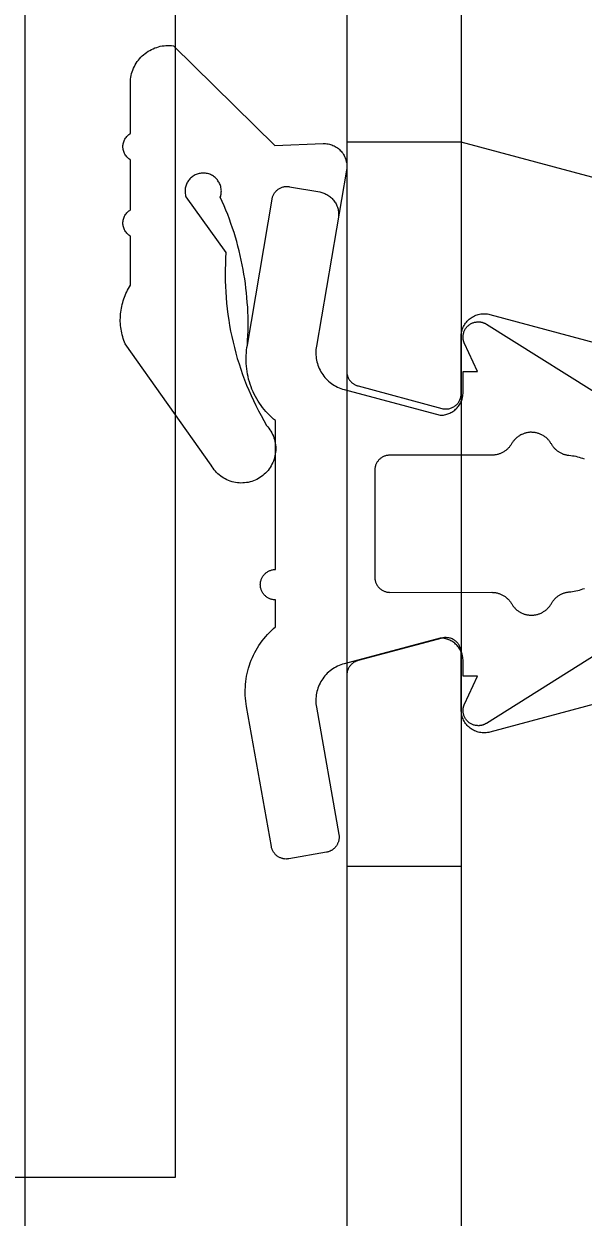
# Model space of a CAD drawing. Header units: centimetres. Extents: x 16433 to 114398, y -50094 to -12305.
# Drawn here: x 66733.816 to 66734.549, y -38812.331 to -38810.765 of the extents above; entities that cross this region are included whole.
import ezdxf

# ---------------------------------------------------------------- set-up
doc = ezdxf.new("R2010")
doc.units = ezdxf.units.CM
doc.header["$LTSCALE"] = 0.5
doc.layers.get('0').update_dxf_attribs({"linetype": 'CONTINUOUS'})
doc.layers.get('DEFPOINTS').update_dxf_attribs({"linetype": 'CONTINUOUS'})
doc.layers.add('0-Coupe A.3', color=7, linetype='CONTINUOUS')
doc.styles.add('Helvetica', font='')
doc.styles.get('Helvetica').set_extended_font_data('Helvetica')
doc.dimstyles.new('IS', dxfattribs={"dimtxt": 10.08724, "dimasz": 5.007446, "dimexe": 2, "dimexo": 10, "dimgap": 3, "dimtad": 1, "dimdec": 1, "dimtxsty": 'Helvetica', "dimblk": 'DOT', "dimblk1": 'DOT', "dimblk2": 'DOT', "dimcen": 0, "dimdle": 10, "dimazin": 0, "dimtfac": 0.8, "dimtdec": 1, "dimtix": 1, "dimtmove": 0, "dimatfit": 0, "dimldrblk": 'VW_FILLEDARROW-1', "dimfxl": 10, "dimfxlon": 1, "dimfrac": 2, "dimtolj": 1, "dimarcsym": 0})

# ---------------------------------------------------------------- blocks, each defined once
blk = doc.blocks.new('_DOT')
at = {"color": 0, "linetype": 'ByBlock', "lineweight": -2}
blk.add_line((-0.5, 0), (-1, 0), dxfattribs=at)
at = {"color": 0, "linetype": 'ByBlock', "const_width": 0.5}
blk.add_lwpolyline([(-0.25, 0, 1), (0.25, 0, 1)], format="xyb", close=True, dxfattribs=at)
blk = doc.blocks.new('*D3404')
at = {"layer": '0-Coupe A.3', "color": 0, "linetype": 'Continuous', "lineweight": -2, "transparency": 16777216}
for p, q in [((66681.6511, -38608.3763), (66669.6511, -38608.3763)), ((66671.6511, -38818.2969), (66671.6511, -38613.3838)), ((66681.6511, -38823.3044), (66669.6511, -38823.3044))]:
    blk.add_line(p, q, dxfattribs=at)
at = {"layer": 'DEFPOINTS', "color": 0, "linetype": 'Continuous', "transparency": 16777216}
for p in [(66671.6511, -38608.3763), (66750.4511, -38608.3763), (66707.1511, -38823.3044)]:
    blk.add_point(p, dxfattribs=at)
at = {"layer": '0-Coupe A.3', "color": 0, "linetype": 'Continuous', "lineweight": -2, "transparency": 16777216, "xscale": 5.007446289062499, "yscale": 5.007446289062499, "zscale": 5.007446289062499}
for p, rotation in [((66671.6511, -38608.3763), 90), ((66671.6511, -38823.3044), 270)]:
    blk.add_blockref('_DOT', p, dxfattribs=dict(at, rotation=rotation))
at = {"layer": '0-Coupe A.3', "color": 0, "linetype": 'Continuous', "lineweight": 13, "transparency": 16777216, "insert": (66664.8684, -38715.8404), "char_height": 7.56543, "attachment_point": 5, "rotation": 90, "style": 'Helvetica'}
blk.add_mtext('\\A1;215', dxfattribs=at)
blk = doc.blocks.new('VW_FILLEDARROW-1')
at = {"color": 0, "linetype": 'Continuous', "lineweight": 5, "flags": 128}
blk.add_lwpolyline([(-1.9969, 0.53507), (0, 0), (-1.9969, -0.53507)], close=True, dxfattribs=at)
blk = doc.blocks.new('Groupe-369-1')
at = {"color": 7, "linetype": 'Continuous', "lineweight": 5}
for p, q in [((10413.9271, -46987.6145), (10614.0697, -46949.7117)), ((10414.0139, -46987.7507), (10614.0583, -46949.8666))]:
    blk.add_line(p, q, dxfattribs=at)
at = {"color": 9, "linetype": 'Continuous', "lineweight": 5, "true_color": 0xbbbbbb}
blk.add_line((10412.7262, -46988.4243), (10611.2756, -46950.8233), dxfattribs=at)
at = {"color": 9, "linetype": 'Continuous', "lineweight": 5, "true_color": 0xbbbbbb, "flags": 128}
blk.add_lwpolyline([(10610.6494, -46950.7411), (10610.7252, -46951.1413), (10412.7652, -46988.6306), (10412.6895, -46988.2305)], close=True, dxfattribs=at)
at = {"color": 7, "linetype": 'Continuous', "lineweight": 5}
for points in [[(10609.3299, -46949.488, 0), (10609.2448, -46950.6255, 0), (10609.2727, -46950.7729, 0), (10609.568, -46950.7169, 0), (10609.5688, -46950.7168, 0), (10609.5696, -46950.7166, 0), (10609.5704, -46950.7163, 0), (10609.5712, -46950.7161, 0), (10609.5719, -46950.7158, 0), (10609.5727, -46950.7154, 0), (10609.5734, -46950.7151, 0), (10609.5741, -46950.7147, 0), (10609.5748, -46950.7143, 0), (10609.5755, -46950.7138, 0), (10609.5762, -46950.7134, 0), (10609.5768, -46950.7129, 0), (10609.5775, -46950.7123, 0), (10609.5781, -46950.7118, 0), (10609.5786, -46950.7112, 0), (10609.5792, -46950.7106, 0), (10609.5797, -46950.71, 0), (10609.5802, -46950.7093, 0), (10609.5807, -46950.7087, 0), (10609.5812, -46950.708, 0), (10609.5816, -46950.7073, 0), (10609.582, -46950.7066, 0), (10609.5824, -46950.7059, 0), (10609.5827, -46950.7051, 0), (10609.583, -46950.7043, 0), (10609.5833, -46950.7036, 0), (10609.5835, -46950.7028, 0), (10609.5837, -46950.702, 0), (10609.5839, -46950.7012, 0), (10609.584, -46950.7004, 0), (10609.5842, -46950.6996, 0), (10609.5842, -46950.6988, 0), (10609.5927, -46950.5852, 0), (10609.5928, -46950.5841, 0), (10609.5928, -46950.5829, 0), (10609.5927, -46950.5818, 0), (10609.5925, -46950.5806, 0), (10609.5923, -46950.5795, 0), (10609.5921, -46950.5784, 0), (10609.5917, -46950.5773, 0), (10609.5913, -46950.5762, 0), (10609.5909, -46950.5752, 0), (10609.5904, -46950.5742, 0), (10609.5898, -46950.5732, 0), (10609.5891, -46950.5722, 0), (10609.5885, -46950.5713, 0), (10609.5877, -46950.5704, 0), (10609.5869, -46950.5696, 0), (10609.5861, -46950.5688, 0), (10609.5852, -46950.5681, 0), (10609.5843, -46950.5674, 0), (10609.5834, -46950.5667, 0), (10609.5824, -46950.5662, 0), (10609.5814, -46950.5656, 0), (10609.5803, -46950.5652, 0), (10609.5792, -46950.5648, 0), (10609.5781, -46950.5644, 0), (10609.577, -46950.5642, 0), (10609.5759, -46950.564, 0), (10609.5748, -46950.5638, 0), (10609.5736, -46950.5637, 0), (10609.5725, -46950.5637, 0), (10609.5713, -46950.5638, 0), (10609.5702, -46950.5639, 0), (10609.5691, -46950.5641, 0), (10609.4954, -46950.578, 0), (10609.4937, -46950.5783, 0), (10609.492, -46950.5785, 0), (10609.4902, -46950.5785, 0), (10609.4885, -46950.5785, 0), (10609.4868, -46950.5784, 0), (10609.4851, -46950.5782, 0), (10609.4834, -46950.5779, 0), (10609.4818, -46950.5775, 0), (10609.4801, -46950.5769, 0), (10609.4785, -46950.5763, 0), (10609.4769, -46950.5757, 0), (10609.4754, -46950.5749, 0), (10609.4739, -46950.574, 0), (10609.4725, -46950.5731, 0), (10609.4711, -46950.572, 0), (10609.4698, -46950.5709, 0), (10609.4686, -46950.5697, 0), (10609.4674, -46950.5685, 0), (10609.4663, -46950.5672, 0), (10609.4652, -46950.5658, 0), (10609.4643, -46950.5644, 0), (10609.4634, -46950.5629, 0), (10609.4627, -46950.5613, 0), (10609.462, -46950.5598, 0), (10609.4614, -46950.5582, 0), (10609.4609, -46950.5565, 0), (10609.4605, -46950.5549, 0), (10609.4601, -46950.5532, 0), (10609.4599, -46950.5515, 0), (10609.4598, -46950.5497, 0), (10609.4598, -46950.548, 0), (10609.4599, -46950.5463, 0), (10609.4811, -46950.2622, 0)], [(10609.8746, -46950.1877, 0), (10609.9983, -46950.4444, 0), (10609.999, -46950.4459, 0), (10609.9996, -46950.4475, 0), (10610.0001, -46950.4492, 0), (10610.0005, -46950.4508, 0), (10610.0008, -46950.4525, 0), (10610.0011, -46950.4542, 0), (10610.0012, -46950.4559, 0), (10610.0012, -46950.4576, 0), (10610.0012, -46950.4594, 0), (10610.001, -46950.4611, 0), (10610.0007, -46950.4628, 0), (10610.0004, -46950.4645, 0), (10609.9999, -46950.4661, 0), (10609.9994, -46950.4677, 0), (10609.9987, -46950.4693, 0), (10609.998, -46950.4709, 0), (10609.9972, -46950.4724, 0), (10609.9963, -46950.4739, 0), (10609.9953, -46950.4753, 0), (10609.9942, -46950.4766, 0), (10609.9931, -46950.4779, 0), (10609.9919, -46950.4791, 0), (10609.9906, -46950.4803, 0), (10609.9893, -46950.4813, 0), (10609.9879, -46950.4823, 0), (10609.9864, -46950.4832, 0), (10609.9849, -46950.4841, 0), (10609.9834, -46950.4848, 0), (10609.9818, -46950.4855, 0), (10609.9801, -46950.486, 0), (10609.9785, -46950.4865, 0), (10609.9768, -46950.4868, 0), (10609.9031, -46950.5008, 0), (10609.902, -46950.5011, 0), (10609.9009, -46950.5014, 0), (10609.8998, -46950.5017, 0), (10609.8988, -46950.5022, 0), (10609.8977, -46950.5027, 0), (10609.8967, -46950.5032, 0), (10609.8957, -46950.5038, 0), (10609.8948, -46950.5045, 0), (10609.8939, -46950.5052, 0), (10609.8931, -46950.506, 0), (10609.8923, -46950.5068, 0), (10609.8915, -46950.5076, 0), (10609.8908, -46950.5085, 0), (10609.8901, -46950.5095, 0), (10609.8895, -46950.5104, 0), (10609.889, -46950.5114, 0), (10609.8885, -46950.5125, 0), (10609.8881, -46950.5135, 0), (10609.8877, -46950.5146, 0), (10609.8874, -46950.5157, 0), (10609.8872, -46950.5169, 0), (10609.887, -46950.518, 0), (10609.8869, -46950.5191, 0), (10609.8868, -46950.5203, 0), (10609.8869, -46950.5214, 0), (10609.887, -46950.5226, 0), (10609.8871, -46950.5237, 0), (10609.8873, -46950.5248, 0), (10609.8876, -46950.5259, 0), (10609.888, -46950.527, 0), (10609.8884, -46950.5281, 0), (10609.8888, -46950.5291, 0), (10609.9383, -46950.6317, 0), (10609.9386, -46950.6325, 0), (10609.939, -46950.6332, 0), (10609.9395, -46950.6339, 0), (10609.9399, -46950.6346, 0), (10609.9404, -46950.6352, 0), (10609.9409, -46950.6358, 0), (10609.9414, -46950.6365, 0), (10609.942, -46950.6371, 0), (10609.9426, -46950.6376, 0), (10609.9432, -46950.6382, 0), (10609.9438, -46950.6387, 0), (10609.9445, -46950.6392, 0), (10609.9451, -46950.6397, 0), (10609.9458, -46950.6401, 0), (10609.9465, -46950.6405, 0), (10609.9473, -46950.6409, 0), (10609.948, -46950.6413, 0), (10609.9488, -46950.6416, 0), (10609.9495, -46950.6419, 0), (10609.9503, -46950.6421, 0), (10609.9511, -46950.6424, 0), (10609.9519, -46950.6426, 0), (10609.9527, -46950.6427, 0), (10609.9535, -46950.6429, 0), (10609.9543, -46950.643, 0), (10609.9551, -46950.643, 0), (10609.9559, -46950.643, 0), (10609.9567, -46950.643, 0), (10609.9576, -46950.643, 0), (10609.9584, -46950.6429, 0), (10609.9592, -46950.6428, 0), (10609.96, -46950.6427, 0), (10610.2061, -46950.5961, 0), (10610.1782, -46950.4487, 0), (10611.6788, -46950.1645, 0)]]:
    blk.add_polyline3d(points, dxfattribs=at)
at = {"color": 9, "linetype": 'Continuous', "lineweight": 5, "true_color": 0xbbbbbb}
for points in [[(10609.3823, -46950.9669, 0), (10609.4444, -46950.9017, 0), (10609.4518, -46950.9008, 0), (10609.4591, -46950.8997, 0), (10609.4664, -46950.8985, 0), (10609.4737, -46950.8972, 0), (10609.4809, -46950.8958, 0), (10609.4882, -46950.8942, 0), (10609.4953, -46950.8924, 0), (10609.5025, -46950.8905, 0), (10609.5096, -46950.8885, 0), (10609.5167, -46950.8864, 0), (10609.5237, -46950.8841, 0), (10609.5307, -46950.8817, 0), (10609.5377, -46950.8792, 0), (10609.5446, -46950.8765, 0), (10609.5514, -46950.8737, 0), (10609.5582, -46950.8707, 0), (10609.5649, -46950.8677, 0), (10609.5716, -46950.8645, 0), (10609.5782, -46950.8612, 0), (10609.5848, -46950.8577, 0), (10609.5912, -46950.8541, 0), (10609.5976, -46950.8505, 0), (10609.604, -46950.8466, 0), (10609.6102, -46950.8427, 0), (10609.6164, -46950.8387, 0), (10609.6225, -46950.8345, 0), (10609.6286, -46950.8302, 0), (10609.6345, -46950.8258, 0), (10609.6404, -46950.8213, 0), (10609.6461, -46950.8167, 0), (10609.6518, -46950.8119, 0), (10609.6574, -46950.8071, 0), (10609.6589, -46950.8052, 0), (10609.6604, -46950.8034, 0), (10609.6621, -46950.8017, 0), (10609.6639, -46950.8001, 0), (10609.6657, -46950.7986, 0), (10609.6676, -46950.7971, 0), (10609.6696, -46950.7958, 0), (10609.6716, -46950.7946, 0), (10609.6737, -46950.7935, 0), (10609.6759, -46950.7925, 0), (10609.6781, -46950.7916, 0), (10609.6804, -46950.7909, 0), (10609.6827, -46950.7902, 0), (10609.685, -46950.7897, 0), (10609.6873, -46950.7893, 0), (10609.6897, -46950.789, 0), (10609.6921, -46950.7889, 0), (10609.6945, -46950.7889, 0), (10609.6968, -46950.789, 0), (10609.6992, -46950.7892, 0), (10609.7016, -46950.7896, 0), (10609.7039, -46950.7901, 0), (10609.7062, -46950.7907, 0), (10609.7085, -46950.7914, 0), (10609.7107, -46950.7923, 0), (10609.7129, -46950.7932, 0), (10609.715, -46950.7943, 0), (10609.7171, -46950.7955, 0), (10609.7191, -46950.7968, 0), (10609.721, -46950.7982, 0), (10609.7228, -46950.7997, 0), (10609.7246, -46950.8013, 0), (10609.7263, -46950.803, 0), (10609.7279, -46950.8047, 0), (10609.7294, -46950.8066, 0), (10609.7308, -46950.8085, 0), (10609.7321, -46950.8105, 0), (10609.7332, -46950.8126, 0), (10609.7343, -46950.8147, 0), (10609.7353, -46950.8169, 0), (10609.7361, -46950.8192, 0), (10609.7368, -46950.8214, 0), (10609.7374, -46950.8237, 0), (10609.7379, -46950.8261, 0), (10609.7382, -46950.8284, 0), (10609.7385, -46950.8308, 0), (10609.7386, -46950.8332, 0), (10609.7385, -46950.8356, 0), (10609.7384, -46950.8379, 0), (10609.7381, -46950.8403, 0), (10609.7377, -46950.8427, 0), (10609.7372, -46950.845, 0), (10609.7365, -46950.8473, 0), (10609.7358, -46950.8495, 0), (10609.7349, -46950.8517, 0), (10609.7339, -46950.8539, 0), (10609.7327, -46950.856, 0), (10609.7315, -46950.858, 0), (10609.7302, -46950.86, 0), (10609.7287, -46950.8619, 0), (10609.7272, -46950.8637, 0), (10609.7256, -46950.8655, 0), (10609.7239, -46950.8671, 0), (10609.7221, -46950.8687, 0), (10609.5868, -46951.0091, 0), (10609.5847, -46951.0105, 0), (10609.5825, -46951.0118, 0), (10609.5803, -46951.013, 0), (10609.5781, -46951.0142, 0), (10609.5758, -46951.0153, 0), (10609.5735, -46951.0163, 0), (10609.5712, -46951.0173, 0), (10609.5689, -46951.0182, 0), (10609.5665, -46951.019, 0), (10609.5641, -46951.0197, 0), (10609.5617, -46951.0204, 0), (10609.5592, -46951.021, 0), (10609.5568, -46951.0215, 0), (10609.5543, -46951.0219, 0), (10609.5518, -46951.0223, 0), (10609.5493, -46951.0226, 0), (10609.5468, -46951.0228, 0), (10609.5443, -46951.0229, 0), (10609.5418, -46951.0229, 0), (10609.5393, -46951.0229, 0), (10609.5367, -46951.0228, 0), (10609.5342, -46951.0226, 0), (10609.5317, -46951.0224, 0), (10609.5292, -46951.0221, 0), (10609.5268, -46951.0217, 0), (10609.5243, -46951.0212, 0), (10609.5218, -46951.0206, 0), (10609.5194, -46951.02, 0), (10609.517, -46951.0193, 0), (10609.5146, -46951.0185, 0), (10609.5122, -46951.0176, 0), (10609.5099, -46951.0167, 0), (10609.4466, -46951.0287, 0), (10609.4462, -46951.0299, 0), (10609.4456, -46951.0311, 0), (10609.445, -46951.0322, 0), (10609.4443, -46951.0333, 0), (10609.4435, -46951.0344, 0), (10609.4427, -46951.0354, 0), (10609.4418, -46951.0364, 0), (10609.4408, -46951.0372, 0), (10609.4398, -46951.0381, 0), (10609.4387, -46951.0388, 0), (10609.4376, -46951.0395, 0), (10609.4364, -46951.0401, 0), (10609.4352, -46951.0406, 0), (10609.434, -46951.0411, 0), (10609.4328, -46951.0414, 0), (10609.4315, -46951.0417, 0), (10609.4302, -46951.0419, 0), (10609.4289, -46951.042, 0), (10609.4276, -46951.0421, 0), (10609.4263, -46951.042, 0), (10609.425, -46951.0419, 0), (10609.4237, -46951.0417, 0), (10609.4224, -46951.0413, 0), (10609.4212, -46951.041, 0), (10609.4199, -46951.0405, 0), (10609.4187, -46951.0399, 0), (10609.4176, -46951.0393, 0), (10609.4165, -46951.0386, 0), (10609.4154, -46951.0378, 0), (10609.4144, -46951.037, 0), (10609.4135, -46951.0361, 0), (10609.4126, -46951.0351, 0), (10609.3482, -46951.0473, 0), (10609.3477, -46951.0485, 0), (10609.3471, -46951.0497, 0), (10609.3465, -46951.0509, 0), (10609.3458, -46951.052, 0), (10609.345, -46951.053, 0), (10609.3442, -46951.054, 0), (10609.3433, -46951.055, 0), (10609.3423, -46951.0559, 0), (10609.3413, -46951.0567, 0), (10609.3402, -46951.0574, 0), (10609.3391, -46951.0581, 0), (10609.338, -46951.0587, 0), (10609.3368, -46951.0593, 0), (10609.3355, -46951.0597, 0), (10609.3343, -46951.0601, 0), (10609.333, -46951.0604, 0), (10609.3317, -46951.0606, 0), (10609.3304, -46951.0607, 0), (10609.3291, -46951.0607, 0), (10609.3278, -46951.0607, 0), (10609.3265, -46951.0605, 0), (10609.3252, -46951.0603, 0), (10609.3239, -46951.06, 0), (10609.3227, -46951.0596, 0), (10609.3214, -46951.0591, 0), (10609.3203, -46951.0586, 0), (10609.3191, -46951.0579, 0), (10609.318, -46951.0572, 0), (10609.317, -46951.0565, 0), (10609.3159, -46951.0556, 0), (10609.315, -46951.0547, 0), (10609.3141, -46951.0538, 0), (10609.2441, -46951.067, 0), (10609.2416, -46951.0671, 0), (10609.2392, -46951.0671, 0), (10609.2367, -46951.067, 0), (10609.2342, -46951.0667, 0), (10609.2318, -46951.0664, 0), (10609.2293, -46951.0659, 0), (10609.2269, -46951.0652, 0), (10609.2246, -46951.0645, 0), (10609.2222, -46951.0636, 0), (10609.2199, -46951.0627, 0), (10609.2177, -46951.0616, 0), (10609.2155, -46951.0604, 0), (10609.2134, -46951.0591, 0), (10609.2114, -46951.0577, 0), (10609.2094, -46951.0562, 0), (10609.2075, -46951.0546, 0), (10609.2057, -46951.0529, 0), (10609.2039, -46951.0512, 0), (10609.2023, -46951.0493, 0), (10609.2007, -46951.0474, 0), (10609.1993, -46951.0453, 0), (10609.1979, -46951.0433, 0), (10609.1967, -46951.0411, 0), (10609.1956, -46951.0389, 0), (10609.1945, -46951.0367, 0), (10609.1936, -46951.0343, 0), (10609.1928, -46951.032, 0), (10609.1922, -46951.0296, 0), (10609.1916, -46951.0272, 0), (10609.1912, -46951.0247, 0), (10609.1908, -46951.0223, 0), (10609.1906, -46951.0198, 0), (10609.2945, -46950.8648, 0), (10609.2802, -46950.8032, 0), (10609.2798, -46950.8016, 0), (10609.2796, -46950.7999, 0), (10609.2794, -46950.7983, 0), (10609.2794, -46950.7966, 0), (10609.2794, -46950.7949, 0), (10609.2795, -46950.7933, 0), (10609.2798, -46950.7916, 0), (10609.2801, -46950.79, 0), (10609.2805, -46950.7884, 0), (10609.281, -46950.7868, 0), (10609.2816, -46950.7852, 0), (10609.2822, -46950.7837, 0), (10609.283, -46950.7822, 0), (10609.2838, -46950.7807, 0), (10609.2847, -46950.7793, 0), (10609.2857, -46950.778, 0), (10609.2868, -46950.7767, 0), (10609.2879, -46950.7755, 0), (10609.2891, -46950.7743, 0), (10609.2904, -46950.7732, 0), (10609.2917, -46950.7722, 0), (10609.2931, -46950.7712, 0), (10609.2945, -46950.7704, 0), (10609.296, -46950.7696, 0), (10609.2975, -46950.7689, 0), (10609.299, -46950.7683, 0), (10609.3006, -46950.7677, 0), (10609.3022, -46950.7673, 0), (10609.3039, -46950.7669, 0), (10609.3055, -46950.7667, 0), (10609.3072, -46950.7665, 0), (10609.3088, -46950.7664, 0), (10609.543, -46950.7623, 0), (10609.5453, -46950.7622, 0), (10609.5476, -46950.762, 0), (10609.5499, -46950.7617, 0), (10609.5522, -46950.7613, 0), (10609.5544, -46950.7608, 0), (10609.5567, -46950.7602, 0), (10609.5589, -46950.7595, 0), (10609.561, -46950.7586, 0), (10609.5632, -46950.7577, 0), (10609.5652, -46950.7567, 0), (10609.5673, -46950.7556, 0), (10609.5693, -46950.7544, 0), (10609.5712, -46950.7531, 0), (10609.573, -46950.7517, 0), (10609.5748, -46950.7502, 0), (10609.5766, -46950.7487, 0), (10609.5782, -46950.7471, 0), (10609.5798, -46950.7454, 0), (10609.5813, -46950.7436, 0), (10609.5827, -46950.7418, 0), (10609.584, -46950.7399, 0), (10609.5853, -46950.7379, 0), (10609.5864, -46950.7359, 0), (10609.5874, -46950.7338, 0), (10609.5884, -46950.7317, 0), (10609.5892, -46950.7295, 0), (10609.59, -46950.7274, 0), (10609.5906, -46950.7251, 0), (10609.5912, -46950.7229, 0), (10609.5916, -46950.7206, 0), (10609.592, -46950.7183, 0), (10609.5922, -46950.716, 0), (10609.6019, -46950.5858, 0), (10609.6016, -46950.5844, 0), (10609.6012, -46950.583, 0), (10609.6008, -46950.5816, 0), (10609.6003, -46950.5802, 0), (10609.5997, -46950.5788, 0), (10609.599, -46950.5775, 0), (10609.5983, -46950.5762, 0), (10609.5975, -46950.575, 0), (10609.5967, -46950.5738, 0), (10609.5958, -46950.5726, 0), (10609.5949, -46950.5715, 0), (10609.5938, -46950.5704, 0), (10609.5928, -46950.5694, 0), (10609.5917, -46950.5684, 0), (10609.5905, -46950.5675, 0), (10609.5893, -46950.5666, 0), (10609.5881, -46950.5658, 0), (10609.5868, -46950.5651, 0), (10609.5855, -46950.5644, 0), (10609.5842, -46950.5638, 0), (10609.5828, -46950.5633, 0), (10609.5814, -46950.5628, 0), (10609.58, -46950.5624, 0), (10609.5786, -46950.562, 0), (10609.5771, -46950.5618, 0), (10609.5757, -46950.5616, 0), (10609.5742, -46950.5615, 0), (10609.5727, -46950.5614, 0), (10609.5712, -46950.5614, 0), (10609.5698, -46950.5615, 0), (10609.5683, -46950.5617, 0), (10609.5669, -46950.5619, 0), (10609.5397, -46950.5671, 0), (10609.5362, -46950.5485, 0), (10609.5034, -46950.572, 0), (10609.5032, -46950.5722, 0), (10609.503, -46950.5724, 0), (10609.5028, -46950.5725, 0), (10609.5025, -46950.5727, 0), (10609.5023, -46950.5728, 0), (10609.5021, -46950.5729, 0), (10609.5018, -46950.5731, 0), (10609.5016, -46950.5732, 0), (10609.5014, -46950.5733, 0), (10609.5011, -46950.5735, 0), (10609.5009, -46950.5736, 0), (10609.5006, -46950.5737, 0), (10609.5004, -46950.5738, 0), (10609.5001, -46950.574, 0), (10609.4999, -46950.5741, 0), (10609.4996, -46950.5742, 0), (10609.4994, -46950.5743, 0), (10609.4991, -46950.5744, 0), (10609.4989, -46950.5745, 0), (10609.4986, -46950.5746, 0), (10609.4984, -46950.5747, 0), (10609.4981, -46950.5748, 0), (10609.4978, -46950.5748, 0), (10609.4976, -46950.5749, 0), (10609.4973, -46950.575, 0), (10609.4971, -46950.5751, 0), (10609.4968, -46950.5752, 0), (10609.4965, -46950.5752, 0), (10609.4963, -46950.5753, 0), (10609.496, -46950.5753, 0), (10609.4957, -46950.5754, 0), (10609.4955, -46950.5755, 0), (10609.4945, -46950.5756, 0), (10609.4935, -46950.5757, 0), (10609.4925, -46950.5758, 0), (10609.4916, -46950.5758, 0), (10609.4906, -46950.5758, 0), (10609.4896, -46950.5757, 0), (10609.4886, -46950.5756, 0), (10609.4877, -46950.5754, 0), (10609.4867, -46950.5752, 0), (10609.4858, -46950.5749, 0), (10609.4848, -46950.5746, 0), (10609.4839, -46950.5742, 0), (10609.483, -46950.5738, 0), (10609.4822, -46950.5734, 0), (10609.4813, -46950.5729, 0), (10609.4805, -46950.5723, 0), (10609.4797, -46950.5718, 0), (10609.4789, -46950.5711, 0), (10609.4782, -46950.5705, 0), (10609.4775, -46950.5698, 0), (10609.4768, -46950.5691, 0), (10609.4762, -46950.5683, 0), (10609.4756, -46950.5676, 0), (10609.475, -46950.5668, 0), (10609.4745, -46950.5659, 0), (10609.474, -46950.5651, 0), (10609.4736, -46950.5642, 0), (10609.4732, -46950.5633, 0), (10609.4729, -46950.5624, 0), (10609.4726, -46950.5614, 0), (10609.4723, -46950.5605, 0), (10609.4721, -46950.5595, 0), (10609.472, -46950.5592, 0), (10609.472, -46950.5588, 0), (10609.4719, -46950.5585, 0), (10609.4719, -46950.5581, 0), (10609.4718, -46950.5578, 0), (10609.4718, -46950.5574, 0), (10609.4718, -46950.5571, 0), (10609.4718, -46950.5567, 0), (10609.4718, -46950.5564, 0), (10609.4718, -46950.556, 0), (10609.4718, -46950.5557, 0), (10609.4718, -46950.5553, 0), (10609.4718, -46950.555, 0), (10609.4718, -46950.5546, 0), (10609.4718, -46950.5543, 0), (10609.4718, -46950.554, 0), (10609.4719, -46950.5536, 0), (10609.4719, -46950.5533, 0), (10609.472, -46950.5529, 0), (10609.472, -46950.5526, 0), (10609.4721, -46950.5522, 0), (10609.4721, -46950.5519, 0), (10609.4722, -46950.5515, 0), (10609.4723, -46950.5512, 0), (10609.4724, -46950.5509, 0), (10609.4725, -46950.5505, 0), (10609.4726, -46950.5502, 0), (10609.4727, -46950.5498, 0), (10609.4728, -46950.5495, 0), (10609.4729, -46950.5492, 0), (10609.473, -46950.5488, 0), (10609.4731, -46950.5485, 0), (10609.5482, -46950.3566, 0)], [(10609.8479, -46950.2998, 0), (10609.9879, -46950.451, 0), (10609.9881, -46950.4513, 0), (10609.9884, -46950.4516, 0), (10609.9886, -46950.4518, 0), (10609.9888, -46950.4521, 0), (10609.989, -46950.4524, 0), (10609.9892, -46950.4526, 0), (10609.9894, -46950.4529, 0), (10609.9897, -46950.4532, 0), (10609.9898, -46950.4535, 0), (10609.99, -46950.4538, 0), (10609.9902, -46950.4541, 0), (10609.9904, -46950.4544, 0), (10609.9906, -46950.4547, 0), (10609.9908, -46950.455, 0), (10609.9909, -46950.4553, 0), (10609.9911, -46950.4556, 0), (10609.9912, -46950.4559, 0), (10609.9914, -46950.4562, 0), (10609.9915, -46950.4566, 0), (10609.9917, -46950.4569, 0), (10609.9918, -46950.4572, 0), (10609.9919, -46950.4575, 0), (10609.992, -46950.4579, 0), (10609.9922, -46950.4582, 0), (10609.9923, -46950.4585, 0), (10609.9924, -46950.4589, 0), (10609.9925, -46950.4592, 0), (10609.9926, -46950.4595, 0), (10609.9927, -46950.4599, 0), (10609.9927, -46950.4602, 0), (10609.9928, -46950.4606, 0), (10609.9929, -46950.4609, 0), (10609.993, -46950.4619, 0), (10609.9931, -46950.4628, 0), (10609.9932, -46950.4638, 0), (10609.9932, -46950.4648, 0), (10609.9932, -46950.4658, 0), (10609.9931, -46950.4668, 0), (10609.993, -46950.4677, 0), (10609.9928, -46950.4687, 0), (10609.9926, -46950.4697, 0), (10609.9923, -46950.4706, 0), (10609.992, -46950.4715, 0), (10609.9916, -46950.4724, 0), (10609.9912, -46950.4733, 0), (10609.9908, -46950.4742, 0), (10609.9903, -46950.4751, 0), (10609.9898, -46950.4759, 0), (10609.9892, -46950.4767, 0), (10609.9886, -46950.4775, 0), (10609.9879, -46950.4782, 0), (10609.9872, -46950.4789, 0), (10609.9865, -46950.4796, 0), (10609.9858, -46950.4802, 0), (10609.985, -46950.4808, 0), (10609.9842, -46950.4814, 0), (10609.9833, -46950.4819, 0), (10609.9825, -46950.4823, 0), (10609.9816, -46950.4828, 0), (10609.9807, -46950.4832, 0), (10609.9798, -46950.4835, 0), (10609.9789, -46950.4838, 0), (10609.9779, -46950.4841, 0), (10609.9769, -46950.4843, 0), (10609.9767, -46950.4843, 0), (10609.9764, -46950.4844, 0), (10609.9761, -46950.4844, 0), (10609.9759, -46950.4844, 0), (10609.9756, -46950.4845, 0), (10609.9753, -46950.4845, 0), (10609.9751, -46950.4845, 0), (10609.9748, -46950.4846, 0), (10609.9745, -46950.4846, 0), (10609.9742, -46950.4846, 0), (10609.974, -46950.4846, 0), (10609.9737, -46950.4846, 0), (10609.9734, -46950.4846, 0), (10609.9731, -46950.4846, 0), (10609.9729, -46950.4846, 0), (10609.9726, -46950.4846, 0), (10609.9723, -46950.4846, 0), (10609.9721, -46950.4846, 0), (10609.9718, -46950.4846, 0), (10609.9715, -46950.4845, 0), (10609.9712, -46950.4845, 0), (10609.971, -46950.4845, 0), (10609.9707, -46950.4845, 0), (10609.9704, -46950.4844, 0), (10609.9702, -46950.4844, 0), (10609.9699, -46950.4843, 0), (10609.9696, -46950.4843, 0), (10609.9694, -46950.4842, 0), (10609.9691, -46950.4842, 0), (10609.9688, -46950.4841, 0), (10609.9686, -46950.4841, 0), (10609.9683, -46950.484, 0), (10609.9292, -46950.4741, 0), (10609.9327, -46950.4926, 0), (10609.9131, -46950.4964, 0), (10609.9116, -46950.4967, 0), (10609.9102, -46950.4971, 0), (10609.9088, -46950.4975, 0), (10609.9074, -46950.498, 0), (10609.9061, -46950.4986, 0), (10609.9047, -46950.4993, 0), (10609.9035, -46950.5, 0), (10609.9022, -46950.5007, 0), (10609.901, -46950.5016, 0), (10609.8998, -46950.5025, 0), (10609.8987, -46950.5034, 0), (10609.8976, -46950.5044, 0), (10609.8966, -46950.5055, 0), (10609.8956, -46950.5066, 0), (10609.8947, -46950.5078, 0), (10609.8939, -46950.509, 0), (10609.8931, -46950.5102, 0), (10609.8923, -46950.5115, 0), (10609.8916, -46950.5128, 0), (10609.891, -46950.5141, 0), (10609.8905, -46950.5155, 0), (10609.89, -46950.5169, 0), (10609.8896, -46950.5183, 0), (10609.8893, -46950.5197, 0), (10609.889, -46950.5212, 0), (10609.8888, -46950.5226, 0), (10609.8887, -46950.5241, 0), (10609.8886, -46950.5256, 0), (10609.8887, -46950.527, 0), (10609.8888, -46950.5285, 0), (10609.8889, -46950.53, 0), (10609.8892, -46950.5314, 0), (10609.9458, -46950.649, 0), (10609.9469, -46950.6511, 0), (10609.948, -46950.6531, 0), (10609.9493, -46950.6551, 0), (10609.9506, -46950.657, 0), (10609.952, -46950.6588, 0), (10609.9535, -46950.6606, 0), (10609.9551, -46950.6623, 0), (10609.9568, -46950.6639, 0), (10609.9585, -46950.6654, 0), (10609.9603, -46950.6669, 0), (10609.9622, -46950.6683, 0), (10609.9641, -46950.6695, 0), (10609.9661, -46950.6707, 0), (10609.9681, -46950.6718, 0), (10609.9702, -46950.6728, 0), (10609.9723, -46950.6738, 0), (10609.9745, -46950.6746, 0), (10609.9767, -46950.6753, 0), (10609.9789, -46950.6759, 0), (10609.9812, -46950.6764, 0), (10609.9835, -46950.6768, 0), (10609.9858, -46950.6771, 0), (10609.9881, -46950.6772, 0), (10609.9904, -46950.6773, 0), (10609.9927, -46950.6773, 0), (10609.995, -46950.6771, 0), (10609.9973, -46950.6769, 0), (10609.9996, -46950.6765, 0), (10610.0019, -46950.6761, 0), (10610.0042, -46950.6755, 0), (10610.0064, -46950.6749, 0), (10610.0086, -46950.6741, 0), (10610.1672, -46950.6141, 0), (10610.1673, -46950.614, 0), (10610.1674, -46950.614, 0), (10610.1676, -46950.6139, 0), (10610.1677, -46950.6139, 0), (10610.1678, -46950.6139, 0), (10610.1679, -46950.6138, 0), (10610.168, -46950.6138, 0), (10610.1681, -46950.6138, 0), (10610.1682, -46950.6137, 0), (10610.1683, -46950.6137, 0), (10610.1684, -46950.6137, 0), (10610.1685, -46950.6136, 0), (10610.1686, -46950.6136, 0), (10610.1687, -46950.6136, 0), (10610.1688, -46950.6135, 0), (10610.1689, -46950.6135, 0), (10610.169, -46950.6135, 0), (10610.1691, -46950.6134, 0), (10610.1692, -46950.6134, 0), (10610.1693, -46950.6134, 0), (10610.1694, -46950.6134, 0), (10610.1695, -46950.6133, 0), (10610.1696, -46950.6133, 0), (10610.1697, -46950.6133, 0), (10610.1699, -46950.6133, 0), (10610.17, -46950.6132, 0), (10610.1701, -46950.6132, 0), (10610.1702, -46950.6132, 0), (10610.1703, -46950.6132, 0), (10610.1704, -46950.6131, 0), (10610.1705, -46950.6131, 0), (10610.1706, -46950.6131, 0), (10610.1715, -46950.613, 0), (10610.1723, -46950.6129, 0), (10610.1732, -46950.6128, 0), (10610.1741, -46950.6128, 0), (10610.1749, -46950.6128, 0), (10610.1758, -46950.6128, 0), (10610.1767, -46950.6129, 0), (10610.1775, -46950.613, 0), (10610.1784, -46950.6132, 0), (10610.1793, -46950.6134, 0), (10610.1801, -46950.6136, 0), (10610.1809, -46950.6139, 0), (10610.1817, -46950.6142, 0), (10610.1825, -46950.6145, 0), (10610.1833, -46950.6149, 0), (10610.1841, -46950.6153, 0), (10610.1849, -46950.6158, 0), (10610.1856, -46950.6162, 0), (10610.1863, -46950.6167, 0), (10610.187, -46950.6173, 0), (10610.1876, -46950.6178, 0), (10610.1883, -46950.6184, 0), (10610.1889, -46950.6191, 0), (10610.1895, -46950.6197, 0), (10610.19, -46950.6204, 0), (10610.1906, -46950.6211, 0), (10610.1911, -46950.6218, 0), (10610.1915, -46950.6225, 0), (10610.1919, -46950.6233, 0), (10610.1923, -46950.6241, 0), (10610.1927, -46950.6249, 0), (10610.193, -46950.6257, 0), (10610.2107, -46950.6725, 0), (10610.2108, -46950.6725, 0), (10610.2108, -46950.6726, 0), (10610.2108, -46950.6727, 0), (10610.2109, -46950.6728, 0), (10610.2109, -46950.6729, 0), (10610.2109, -46950.673, 0), (10610.2109, -46950.6731, 0), (10610.211, -46950.6732, 0), (10610.211, -46950.6733, 0), (10610.211, -46950.6733, 0), (10610.2111, -46950.6734, 0), (10610.2111, -46950.6735, 0), (10610.2111, -46950.6736, 0), (10610.2111, -46950.6737, 0), (10610.2112, -46950.6738, 0), (10610.2112, -46950.6739, 0), (10610.2112, -46950.674, 0), (10610.2113, -46950.6741, 0), (10610.2113, -46950.6742, 0), (10610.2113, -46950.6742, 0), (10610.2113, -46950.6743, 0), (10610.2114, -46950.6744, 0), (10610.2114, -46950.6745, 0), (10610.2114, -46950.6746, 0), (10610.2114, -46950.6747, 0), (10610.2114, -46950.6748, 0), (10610.2115, -46950.6749, 0), (10610.2115, -46950.675, 0), (10610.2115, -46950.6751, 0), (10610.2115, -46950.6752, 0), (10610.2116, -46950.6753, 0), (10610.2116, -46950.6753, 0), (10610.2117, -46950.6762, 0), (10610.2119, -46950.6771, 0), (10610.212, -46950.678, 0), (10610.212, -46950.6789, 0), (10610.212, -46950.6798, 0), (10610.212, -46950.6806, 0), (10610.2119, -46950.6815, 0), (10610.2118, -46950.6824, 0), (10610.2117, -46950.6833, 0), (10610.2115, -46950.6841, 0), (10610.2113, -46950.685, 0), (10610.211, -46950.6859, 0), (10610.2107, -46950.6867, 0), (10610.2104, -46950.6875, 0), (10610.21, -46950.6883, 0), (10610.2096, -46950.6891, 0), (10610.2091, -46950.6899, 0), (10610.2087, -46950.6906, 0), (10610.2082, -46950.6914, 0), (10610.2076, -46950.6921, 0), (10610.207, -46950.6927, 0), (10610.2064, -46950.6934, 0), (10610.2058, -46950.694, 0), (10610.2052, -46950.6946, 0), (10610.2045, -46950.6952, 0), (10610.2038, -46950.6957, 0), (10610.203, -46950.6962, 0), (10610.2023, -46950.6967, 0), (10610.2015, -46950.6971, 0), (10610.2007, -46950.6975, 0), (10610.1999, -46950.6979, 0), (10610.1991, -46950.6982, 0), (10610.0247, -46950.7642, 0), (10610.0212, -46950.7655, 0), (10610.0178, -46950.7666, 0), (10610.0143, -46950.7677, 0), (10610.0108, -46950.7686, 0), (10610.0072, -46950.7694, 0), (10610.0036, -46950.77, 0), (10610, -46950.7706, 0), (10609.9964, -46950.771, 0), (10609.9928, -46950.7713, 0), (10609.9891, -46950.7715, 0), (10609.9855, -46950.7716, 0), (10609.9818, -46950.7716, 0), (10609.9782, -46950.7714, 0), (10609.9746, -46950.7711, 0), (10609.9709, -46950.7707, 0), (10609.9673, -46950.7702, 0), (10609.9638, -46950.7695, 0), (10609.9602, -46950.7688, 0), (10609.9567, -46950.7679, 0), (10609.9532, -46950.7669, 0), (10609.9497, -46950.7658, 0), (10609.9463, -46950.7645, 0), (10609.9429, -46950.7632, 0), (10609.9395, -46950.7617, 0), (10609.9362, -46950.7602, 0), (10609.933, -46950.7585, 0), (10609.9298, -46950.7567, 0), (10609.9267, -46950.7548, 0), (10609.9236, -46950.7529, 0), (10609.9207, -46950.7508, 0), (10609.9177, -46950.7486, 0), (10609.9149, -46950.7463, 0), (10609.8802, -46950.7529, 0), (10609.8804, -46950.7539, 0), (10609.8805, -46950.7548, 0), (10609.8805, -46950.7558, 0), (10609.8805, -46950.7568, 0), (10609.8805, -46950.7578, 0), (10609.8804, -46950.7587, 0), (10609.8803, -46950.7597, 0), (10609.8801, -46950.7607, 0), (10609.8799, -46950.7616, 0), (10609.8796, -46950.7626, 0), (10609.8793, -46950.7635, 0), (10609.879, -46950.7644, 0), (10609.8785, -46950.7653, 0), (10609.8781, -46950.7662, 0), (10609.8776, -46950.767, 0), (10609.8771, -46950.7679, 0), (10609.8765, -46950.7687, 0), (10609.8759, -46950.7694, 0), (10609.8752, -46950.7702, 0), (10609.8746, -46950.7709, 0), (10609.8738, -46950.7715, 0), (10609.8731, -46950.7722, 0), (10609.8723, -46950.7728, 0), (10609.8715, -46950.7733, 0), (10609.8707, -46950.7739, 0), (10609.8698, -46950.7743, 0), (10609.8689, -46950.7748, 0), (10609.868, -46950.7752, 0), (10609.8671, -46950.7755, 0), (10609.8662, -46950.7758, 0), (10609.8652, -46950.7761, 0), (10609.8643, -46950.7763, 0), (10609.8633, -46950.7764, 0), (10609.8623, -46950.7765, 0), (10609.8613, -46950.7766, 0), (10609.8604, -46950.7766, 0), (10609.8594, -46950.7766, 0), (10609.8584, -46950.7765, 0), (10609.8574, -46950.7764, 0), (10609.8565, -46950.7762, 0), (10609.8555, -46950.776, 0), (10609.8546, -46950.7757, 0), (10609.8536, -46950.7754, 0), (10609.8527, -46950.775, 0), (10609.8518, -46950.7746, 0), (10609.851, -46950.7742, 0), (10609.8501, -46950.7737, 0), (10609.8493, -46950.7731, 0), (10609.8485, -46950.7726, 0), (10609.8477, -46950.7719, 0), (10609.847, -46950.7713, 0), (10609.8463, -46950.7706, 0), (10609.8456, -46950.7699, 0), (10609.845, -46950.7692, 0), (10609.8444, -46950.7684, 0), (10609.8438, -46950.7676, 0), (10609.8433, -46950.7667, 0), (10609.8428, -46950.7659, 0), (10609.8424, -46950.765, 0), (10609.842, -46950.7641, 0), (10609.8417, -46950.7632, 0), (10609.8414, -46950.7622, 0), (10609.8411, -46950.7613, 0), (10609.8409, -46950.7603, 0), (10609.649, -46950.7967, 0), (10609.6474, -46950.7997, 0), (10609.6456, -46950.8027, 0), (10609.6437, -46950.8056, 0), (10609.6417, -46950.8085, 0), (10609.6397, -46950.8113, 0), (10609.6375, -46950.814, 0), (10609.6352, -46950.8166, 0), (10609.6329, -46950.8192, 0), (10609.6305, -46950.8217, 0), (10609.628, -46950.8241, 0), (10609.6254, -46950.8264, 0), (10609.6227, -46950.8286, 0), (10609.62, -46950.8308, 0), (10609.6172, -46950.8328, 0), (10609.6143, -46950.8348, 0), (10609.6113, -46950.8366, 0), (10609.6083, -46950.8384, 0), (10609.6053, -46950.84, 0), (10609.6022, -46950.8416, 0), (10609.599, -46950.843, 0), (10609.5958, -46950.8443, 0), (10609.5925, -46950.8455, 0), (10609.5892, -46950.8466, 0), (10609.5859, -46950.8476, 0), (10609.5825, -46950.8485, 0), (10609.5792, -46950.8493, 0), (10609.5757, -46950.8499, 0), (10609.5723, -46950.8505, 0), (10609.5689, -46950.8509, 0), (10609.5654, -46950.8512, 0), (10609.5619, -46950.8514, 0), (10609.5585, -46950.8515, 0), (10609.5523, -46950.8523, 0), (10609.5461, -46950.8531, 0), (10609.5399, -46950.8541, 0), (10609.5338, -46950.8552, 0), (10609.5277, -46950.8564, 0), (10609.5216, -46950.8576, 0), (10609.5155, -46950.859, 0), (10609.5094, -46950.8604, 0), (10609.5034, -46950.862, 0), (10609.4974, -46950.8636, 0), (10609.4914, -46950.8654, 0), (10609.4855, -46950.8672, 0), (10609.4795, -46950.8691, 0), (10609.4736, -46950.8711, 0), (10609.4678, -46950.8732, 0), (10609.4619, -46950.8754, 0), (10609.4561, -46950.8777, 0), (10609.4504, -46950.8801, 0), (10609.4446, -46950.8826, 0), (10609.439, -46950.8851, 0), (10609.4333, -46950.8878, 0), (10609.4277, -46950.8905, 0), (10609.4222, -46950.8933, 0), (10609.4166, -46950.8962, 0), (10609.4112, -46950.8992, 0), (10609.4058, -46950.9023, 0), (10609.4004, -46950.9054, 0), (10609.3951, -46950.9087, 0), (10609.3898, -46950.912, 0), (10609.3846, -46950.9154, 0), (10609.3794, -46950.9189, 0), (10609.3743, -46950.9225, 0), (10609.3729, -46950.9223, 0), (10609.3715, -46950.9222, 0), (10609.3701, -46950.9222, 0), (10609.3687, -46950.9223, 0), (10609.3673, -46950.9225, 0), (10609.3659, -46950.9227, 0), (10609.3645, -46950.9231, 0), (10609.3632, -46950.9235, 0), (10609.3619, -46950.924, 0), (10609.3606, -46950.9246, 0), (10609.3593, -46950.9252, 0), (10609.3581, -46950.9259, 0), (10609.3569, -46950.9267, 0), (10609.3558, -46950.9276, 0), (10609.3548, -46950.9285, 0), (10609.3538, -46950.9295, 0), (10609.3528, -46950.9305, 0), (10609.3519, -46950.9316, 0), (10609.3511, -46950.9328, 0), (10609.3504, -46950.934, 0), (10609.3497, -46950.9352, 0), (10609.3491, -46950.9365, 0), (10609.3485, -46950.9378, 0), (10609.3481, -46950.9391, 0), (10609.3477, -46950.9405, 0), (10609.3474, -46950.9418, 0), (10609.3472, -46950.9432, 0), (10609.3471, -46950.9446, 0), (10609.3471, -46950.946, 0), (10609.3471, -46950.9475, 0), (10609.3472, -46950.9489, 0), (10609.3474, -46950.9502, 0), (10609.3477, -46950.9516, 0), (10609.3481, -46950.953, 0), (10609.3486, -46950.9543, 0), (10609.3491, -46950.9556, 0), (10609.3497, -46950.9569, 0), (10609.3504, -46950.9581, 0), (10609.3511, -46950.9593, 0), (10609.3519, -46950.9605, 0), (10609.3528, -46950.9616, 0), (10609.3538, -46950.9626, 0), (10609.3548, -46950.9636, 0), (10609.3559, -46950.9645, 0), (10609.357, -46950.9654, 0), (10609.3581, -46950.9662, 0), (10609.3594, -46950.9669, 0), (10609.3606, -46950.9675, 0), (10609.3619, -46950.9681, 0), (10609.3632, -46950.9686, 0), (10609.3646, -46950.969, 0), (10609.3659, -46950.9693, 0), (10609.3673, -46950.9696, 0), (10609.3687, -46950.9698, 0), (10609.3701, -46950.9698, 0), (10609.3715, -46950.9698, 0), (10609.3729, -46950.9698, 0), (10609.3743, -46950.9696, 0), (10609.3757, -46950.9694, 0), (10609.3771, -46950.969, 0), (10609.3784, -46950.9686, 0), (10609.3798, -46950.9681, 0), (10609.381, -46950.9676, 0), (10609.3823, -46950.9669, 0)], [(10609.6231, -46950.3891, 0), (10609.6228, -46950.3914, 0), (10609.6226, -46950.3937, 0), (10609.6224, -46950.3961, 0), (10609.6222, -46950.3984, 0), (10609.6221, -46950.4007, 0), (10609.6221, -46950.4031, 0), (10609.6222, -46950.4054, 0), (10609.6223, -46950.4077, 0), (10609.6224, -46950.4101, 0), (10609.6225, -46950.411, 0), (10609.6225, -46950.4119, 0), (10609.6225, -46950.4128, 0), (10609.6225, -46950.4136, 0), (10609.6225, -46950.4145, 0), (10609.6224, -46950.4154, 0), (10609.6223, -46950.4163, 0), (10609.6222, -46950.4172, 0), (10609.622, -46950.4181, 0), (10609.6218, -46950.419, 0), (10609.6216, -46950.4198, 0), (10609.6214, -46950.4207, 0), (10609.6211, -46950.4216, 0), (10609.6209, -46950.4224, 0), (10609.6205, -46950.4233, 0), (10609.6202, -46950.4241, 0), (10609.6199, -46950.4249, 0), (10609.6195, -46950.4257, 0), (10609.6191, -46950.4265, 0), (10609.6186, -46950.4273, 0), (10609.6182, -46950.4281, 0), (10609.6177, -46950.4288, 0), (10609.6172, -46950.4296, 0), (10609.6167, -46950.4303, 0), (10609.6162, -46950.431, 0), (10609.6156, -46950.4317, 0), (10609.615, -46950.4324, 0), (10609.6144, -46950.4331, 0), (10609.6138, -46950.4337, 0), (10609.6131, -46950.4343, 0), (10609.6125, -46950.4349, 0), (10609.6118, -46950.4355, 0), (10609.6111, -46950.4362, 0), (10609.6103, -46950.4369, 0), (10609.6096, -46950.4376, 0), (10609.6089, -46950.4383, 0), (10609.6083, -46950.439, 0), (10609.6077, -46950.4398, 0), (10609.607, -46950.4406, 0), (10609.6065, -46950.4414, 0), (10609.6059, -46950.4422, 0), (10609.6054, -46950.443, 0), (10609.6049, -46950.4439, 0), (10609.6044, -46950.4448, 0), (10609.604, -46950.4457, 0), (10609.6036, -46950.4466, 0), (10609.6032, -46950.4475, 0), (10609.6028, -46950.4484, 0), (10609.6025, -46950.4494, 0), (10609.6022, -46950.4503, 0), (10609.602, -46950.4513, 0), (10609.6018, -46950.4522, 0), (10609.6016, -46950.4532, 0), (10609.6014, -46950.4542, 0), (10609.6013, -46950.4552, 0), (10609.6012, -46950.4562, 0), (10609.6011, -46950.4572, 0), (10609.6011, -46950.4582, 0), (10609.6011, -46950.4592, 0), (10609.6011, -46950.4601, 0), (10609.6012, -46950.4611, 0), (10609.6013, -46950.4621, 0), (10609.6015, -46950.4631, 0), (10609.6016, -46950.4641, 0), (10609.6018, -46950.465, 0), (10609.602, -46950.466, 0), (10609.6023, -46950.4669, 0), (10609.6026, -46950.4679, 0), (10609.6029, -46950.4688, 0), (10609.6033, -46950.4697, 0), (10609.6037, -46950.4706, 0), (10609.6041, -46950.4715, 0), (10609.6045, -46950.4724, 0), (10609.605, -46950.4733, 0), (10609.6055, -46950.4741, 0), (10609.606, -46950.4749, 0), (10609.6066, -46950.4758, 0), (10609.6071, -46950.4765, 0), (10609.6077, -46950.4773, 0), (10609.6084, -46950.4781, 0), (10609.609, -46950.4788, 0), (10609.6097, -46950.4795, 0), (10609.6104, -46950.4802, 0), (10609.6111, -46950.4809, 0), (10609.6119, -46950.4815, 0), (10609.6126, -46950.4821, 0), (10609.6134, -46950.4827, 0), (10609.6142, -46950.4833, 0), (10609.615, -46950.4838, 0), (10609.6159, -46950.4843, 0), (10609.6167, -46950.4848, 0), (10609.6176, -46950.4853, 0), (10609.6185, -46950.4857, 0), (10609.6194, -46950.4861, 0), (10609.6203, -46950.4865, 0), (10609.6212, -46950.4868, 0), (10609.6221, -46950.4872, 0), (10609.623, -46950.4875, 0), (10609.6239, -46950.4879, 0), (10609.6248, -46950.4884, 0), (10609.6257, -46950.4888, 0), (10609.6265, -46950.4893, 0), (10609.6274, -46950.4898, 0), (10609.6282, -46950.4904, 0), (10609.629, -46950.4909, 0), (10609.6298, -46950.4915, 0), (10609.6305, -46950.4921, 0), (10609.6313, -46950.4928, 0), (10609.632, -46950.4934, 0), (10609.6327, -46950.4941, 0), (10609.6334, -46950.4948, 0), (10609.634, -46950.4956, 0), (10609.6347, -46950.4963, 0), (10609.6353, -46950.4971, 0), (10609.6358, -46950.4979, 0), (10609.6364, -46950.4987, 0), (10609.6369, -46950.4995, 0), (10609.6374, -46950.5004, 0), (10609.6379, -46950.5012, 0), (10609.6383, -46950.5021, 0), (10609.6387, -46950.503, 0), (10609.6391, -46950.5039, 0), (10609.6395, -46950.5048, 0), (10609.6398, -46950.5058, 0), (10609.6401, -46950.5067, 0), (10609.6403, -46950.5076, 0), (10609.6406, -46950.5086, 0), (10609.6408, -46950.5096, 0), (10609.6656, -46950.6409, 0), (10609.6658, -46950.6418, 0), (10609.6661, -46950.6428, 0), (10609.6664, -46950.6437, 0), (10609.6667, -46950.6446, 0), (10609.6671, -46950.6455, 0), (10609.6676, -46950.6464, 0), (10609.668, -46950.6473, 0), (10609.6685, -46950.6481, 0), (10609.6691, -46950.6489, 0), (10609.6697, -46950.6497, 0), (10609.6703, -46950.6504, 0), (10609.671, -46950.6511, 0), (10609.6717, -46950.6518, 0), (10609.6724, -46950.6525, 0), (10609.6732, -46950.6531, 0), (10609.674, -46950.6537, 0), (10609.6748, -46950.6542, 0), (10609.6757, -46950.6547, 0), (10609.6766, -46950.6551, 0), (10609.6775, -46950.6555, 0), (10609.6784, -46950.6559, 0), (10609.6793, -46950.6562, 0), (10609.6802, -46950.6565, 0), (10609.6812, -46950.6567, 0), (10609.6822, -46950.6569, 0), (10609.6831, -46950.657, 0), (10609.6841, -46950.6571, 0), (10609.6851, -46950.6571, 0), (10609.6861, -46950.6571, 0), (10609.6871, -46950.6571, 0), (10609.688, -46950.6569, 0), (10609.689, -46950.6568, 0), (10609.8266, -46950.6307, 0), (10609.8275, -46950.6305, 0), (10609.8285, -46950.6303, 0), (10609.8294, -46950.63, 0), (10609.8303, -46950.6296, 0), (10609.8312, -46950.6292, 0), (10609.8321, -46950.6288, 0), (10609.833, -46950.6283, 0), (10609.8338, -46950.6278, 0), (10609.8346, -46950.6273, 0), (10609.8354, -46950.6267, 0), (10609.8361, -46950.626, 0), (10609.8368, -46950.6254, 0), (10609.8375, -46950.6246, 0), (10609.8382, -46950.6239, 0), (10609.8388, -46950.6231, 0), (10609.8394, -46950.6223, 0), (10609.8399, -46950.6215, 0), (10609.8404, -46950.6207, 0), (10609.8408, -46950.6198, 0), (10609.8412, -46950.6189, 0), (10609.8416, -46950.618, 0), (10609.8419, -46950.6171, 0), (10609.8422, -46950.6161, 0), (10609.8424, -46950.6152, 0), (10609.8426, -46950.6142, 0), (10609.8427, -46950.6132, 0), (10609.8428, -46950.6122, 0), (10609.8428, -46950.6113, 0), (10609.8428, -46950.6103, 0), (10609.8428, -46950.6093, 0), (10609.8426, -46950.6083, 0), (10609.8425, -46950.6074, 0), (10609.8176, -46950.4761, 0), (10609.8175, -46950.4751, 0), (10609.8173, -46950.4741, 0), (10609.8172, -46950.4732, 0), (10609.8171, -46950.4722, 0), (10609.8171, -46950.4712, 0), (10609.8171, -46950.4702, 0), (10609.8171, -46950.4692, 0), (10609.8172, -46950.4682, 0), (10609.8173, -46950.4673, 0), (10609.8174, -46950.4663, 0), (10609.8175, -46950.4653, 0), (10609.8177, -46950.4644, 0), (10609.8179, -46950.4634, 0), (10609.8182, -46950.4625, 0), (10609.8185, -46950.4615, 0), (10609.8188, -46950.4606, 0), (10609.8191, -46950.4597, 0), (10609.8195, -46950.4587, 0), (10609.8199, -46950.4579, 0), (10609.8203, -46950.457, 0), (10609.8208, -46950.4561, 0), (10609.8213, -46950.4552, 0), (10609.8218, -46950.4544, 0), (10609.8223, -46950.4536, 0), (10609.8229, -46950.4528, 0), (10609.8235, -46950.452, 0), (10609.8241, -46950.4512, 0), (10609.8247, -46950.4505, 0), (10609.8254, -46950.4498, 0), (10609.8261, -46950.4491, 0), (10609.8268, -46950.4484, 0), (10609.8275, -46950.4477, 0), (10609.8283, -46950.4471, 0), (10609.829, -46950.4464, 0), (10609.8297, -46950.4457, 0), (10609.8303, -46950.445, 0), (10609.831, -46950.4443, 0), (10609.8316, -46950.4435, 0), (10609.8322, -46950.4427, 0), (10609.8327, -46950.4419, 0), (10609.8333, -46950.4411, 0), (10609.8338, -46950.4403, 0), (10609.8343, -46950.4394, 0), (10609.8347, -46950.4385, 0), (10609.8352, -46950.4376, 0), (10609.8356, -46950.4367, 0), (10609.8359, -46950.4358, 0), (10609.8363, -46950.4349, 0), (10609.8366, -46950.434, 0), (10609.8369, -46950.433, 0), (10609.8371, -46950.4321, 0), (10609.8373, -46950.4311, 0), (10609.8375, -46950.4302, 0), (10609.8377, -46950.4292, 0), (10609.8378, -46950.4282, 0), (10609.8379, -46950.4272, 0), (10609.8379, -46950.4263, 0), (10609.838, -46950.4253, 0), (10609.8379, -46950.4243, 0), (10609.8379, -46950.4233, 0), (10609.8378, -46950.4223, 0), (10609.8377, -46950.4214, 0), (10609.8376, -46950.4204, 0), (10609.8374, -46950.4194, 0), (10609.8372, -46950.4185, 0), (10609.837, -46950.4175, 0), (10609.8367, -46950.4165, 0), (10609.8364, -46950.4156, 0), (10609.8361, -46950.4146, 0), (10609.8357, -46950.4137, 0), (10609.8354, -46950.4128, 0), (10609.8349, -46950.4119, 0), (10609.8345, -46950.411, 0), (10609.834, -46950.4101, 0), (10609.8335, -46950.4093, 0), (10609.833, -46950.4085, 0), (10609.8324, -46950.4076, 0), (10609.8318, -46950.4068, 0), (10609.8312, -46950.4061, 0), (10609.8306, -46950.4053, 0), (10609.8299, -46950.4046, 0), (10609.8292, -46950.4038, 0), (10609.8285, -46950.4032, 0), (10609.8278, -46950.4025, 0), (10609.827, -46950.4018, 0), (10609.8262, -46950.4012, 0), (10609.8254, -46950.4006, 0), (10609.8246, -46950.4001, 0), (10609.8238, -46950.3995, 0), (10609.8229, -46950.399, 0), (10609.8221, -46950.3985, 0), (10609.8212, -46950.3981, 0), (10609.8203, -46950.3977, 0), (10609.8194, -46950.3973, 0), (10609.8184, -46950.3969, 0), (10609.8175, -46950.3966, 0), (10609.8167, -46950.3963, 0), (10609.8158, -46950.396, 0), (10609.815, -46950.3956, 0), (10609.8142, -46950.3952, 0), (10609.8134, -46950.3948, 0), (10609.8126, -46950.3944, 0), (10609.8118, -46950.394, 0), (10609.811, -46950.3935, 0), (10609.8103, -46950.393, 0), (10609.8096, -46950.3925, 0), (10609.8088, -46950.392, 0), (10609.8081, -46950.3914, 0), (10609.8074, -46950.3908, 0), (10609.8068, -46950.3903, 0), (10609.8061, -46950.3896, 0), (10609.8055, -46950.389, 0), (10609.8049, -46950.3883, 0), (10609.8043, -46950.3877, 0), (10609.8037, -46950.387, 0), (10609.8032, -46950.3863, 0), (10609.8026, -46950.3856, 0), (10609.8021, -46950.3848, 0), (10609.8016, -46950.3841, 0), (10609.8012, -46950.3833, 0), (10609.8007, -46950.3825, 0), (10609.8003, -46950.3817, 0), (10609.7999, -46950.3809, 0), (10609.7995, -46950.3801, 0), (10609.7992, -46950.3793, 0), (10609.7989, -46950.3785, 0), (10609.7986, -46950.3776, 0), (10609.7983, -46950.3768, 0), (10609.7976, -46950.3745, 0), (10609.7969, -46950.3723, 0), (10609.796, -46950.3701, 0), (10609.7952, -46950.368, 0), (10609.7942, -46950.3658, 0), (10609.7933, -46950.3637, 0), (10609.7922, -46950.3616, 0), (10609.7911, -46950.3596, 0), (10609.79, -46950.3575, 0)], [(10609.5585, -46950.8515, 0), (10609.3641, -46950.8554, 0), (10609.3632, -46950.8554, 0), (10609.3622, -46950.8553, 0), (10609.3612, -46950.8552, 0), (10609.3602, -46950.8551, 0), (10609.3593, -46950.8549, 0), (10609.3583, -46950.8546, 0), (10609.3574, -46950.8543, 0), (10609.3565, -46950.854, 0), (10609.3556, -46950.8536, 0), (10609.3547, -46950.8532, 0), (10609.3538, -46950.8527, 0), (10609.353, -46950.8522, 0), (10609.3522, -46950.8516, 0), (10609.3514, -46950.851, 0), (10609.3506, -46950.8504, 0), (10609.3499, -46950.8497, 0), (10609.3492, -46950.849, 0), (10609.3486, -46950.8483, 0), (10609.348, -46950.8475, 0), (10609.3474, -46950.8467, 0), (10609.3469, -46950.8459, 0), (10609.3464, -46950.8451, 0), (10609.3459, -46950.8442, 0), (10609.3455, -46950.8433, 0), (10609.3451, -46950.8424, 0), (10609.3448, -46950.8415, 0), (10609.3446, -46950.8405, 0), (10609.3443, -46950.8396, 0), (10609.3441, -46950.8386, 0), (10609.344, -46950.8376, 0), (10609.3439, -46950.8366, 0), (10609.3439, -46950.8357, 0), (10609.3434, -46950.7957, 0), (10609.3434, -46950.7942, 0), (10609.3435, -46950.7928, 0), (10609.3436, -46950.7913, 0), (10609.3439, -46950.7899, 0), (10609.3442, -46950.7885, 0), (10609.3445, -46950.7871, 0), (10609.345, -46950.7857, 0), (10609.3455, -46950.7843, 0), (10609.346, -46950.783, 0), (10609.3466, -46950.7817, 0), (10609.3473, -46950.7804, 0), (10609.3481, -46950.7792, 0), (10609.3489, -46950.778, 0), (10609.3498, -46950.7768, 0), (10609.3507, -46950.7757, 0), (10609.3516, -46950.7746, 0), (10609.3527, -46950.7736, 0), (10609.3537, -46950.7726, 0), (10609.3549, -46950.7717, 0), (10609.356, -46950.7708, 0), (10609.3572, -46950.77, 0), (10609.3585, -46950.7692, 0), (10609.3597, -46950.7686, 0), (10609.361, -46950.7679, 0), (10609.3624, -46950.7674, 0), (10609.3637, -46950.7669, 0), (10609.3651, -46950.7664, 0), (10609.3665, -46950.7661, 0), (10609.3679, -46950.7658, 0), (10609.3694, -46950.7655, 0), (10609.3708, -46950.7654, 0), (10609.3723, -46950.7653, 0)]]:
    blk.add_polyline3d(points, dxfattribs=at)

msp = doc.modelspace()

# ---------------------------------------------------------------- block references
at = {"layer": '0-Coupe A.3', "color": 7, "rotation": 259.2764052561336}
msp.add_blockref('Groupe-369-1', (114839.1566, -37123.1143), dxfattribs=at)

# ---------------------------------------------------------------- dimensions: what is measured, and where the dimension line sits
at = {"layer": '0-Coupe A.3', "color": 7, "linetype": 'Continuous', "lineweight": 13}
dim = msp.add_linear_dim(base=(66671.6511, -38608.3763), p1=(66707.1511, -38823.3044), p2=(66750.4511, -38608.3763), angle=270, dimstyle='IS', override={"dimtxt": 7.56543, "dimdec": 0, "dimpost": '<>', "dimtxsty": 'Helvetica', "dimtmove": 2}, dxfattribs=at)
dim.commit()
dim.dimension.update_dxf_attribs({"geometry": '*D3404', "text_midpoint": (66664.8684, -38715.8404)})

doc.saveas('drawing.dxf')
